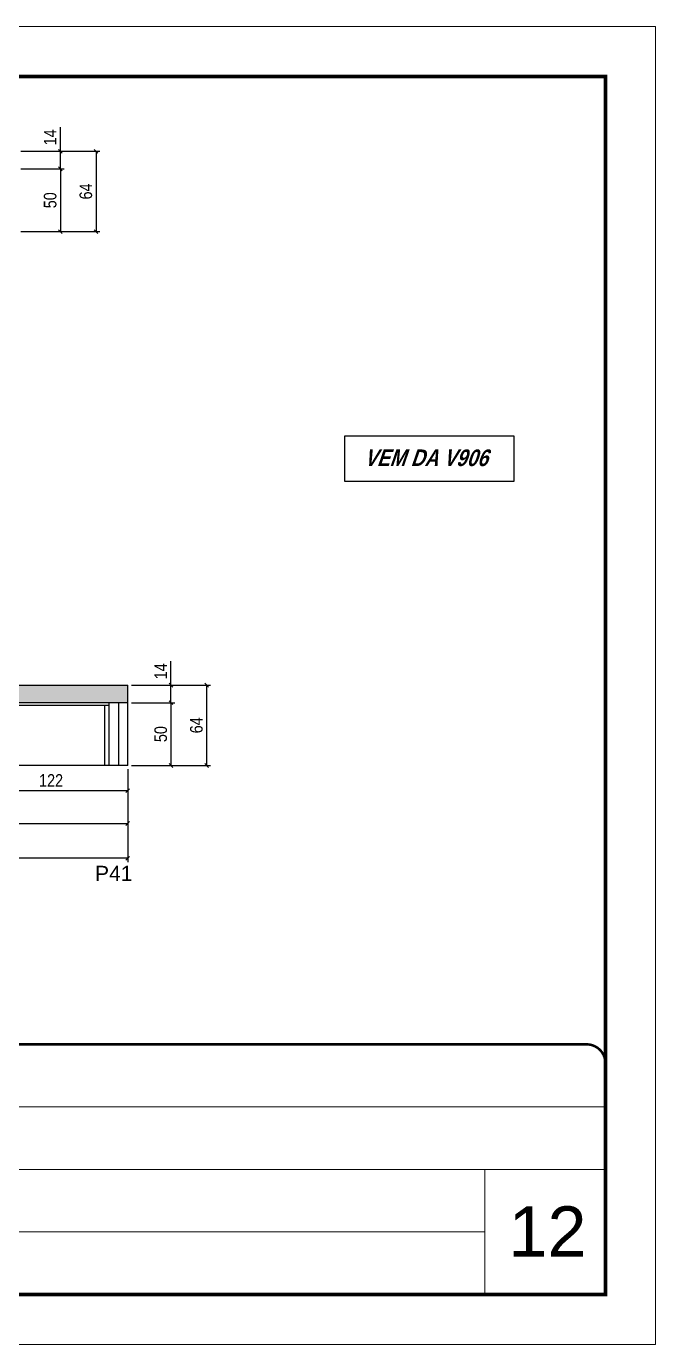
# Model space of a CAD drawing. Extents: x 3309 to 9563, y -2522 to 14608.
# Drawn here: x 9062 to 9563, y 11261 to 12311 of the extents above; entities that cross this region are included whole.
import ezdxf

# ---------------------------------------------------------------- set-up
doc = ezdxf.new("R2010")
doc.units = 0
doc.linetypes.add('CONTINUO', pattern=[0])
doc.linetypes.add('DASHED', pattern=[0.75, 0.5, -0.25])
for name, color, linetype in [('5', 5, 'Continuous'), ('COTA', 241, 'Continuous'), ('NOMENCLATURA', 7, 'Continuous'), ('Painéis', 200, 'Continuous'), ('SARR_2.2x7', 40, 'Continuous'), ('SARR_3.5x7', 81, 'Continuous')]:
    doc.layers.add(name, color=color, linetype=linetype)
for name, color, linetype, lineweight in [('CARIMBO', 255, 'Continuous', 9), ('Folhas', 255, 'Continuous', 9), ('SARRAFO DE PRESSAO', 251, 'DASHED', 9)]:
    doc.layers.add(name, color=color, linetype=linetype, lineweight=lineweight)
doc.styles.add('ARIAL', font='arial.ttf')
doc.styles.add('COTA TECNICA', font='techl___.ttf', dxfattribs={"height": 10})
doc.styles.get("Standard").update_dxf_attribs({"font": 'arial.ttf'})
doc.styles.add('TECNICA', font='techb___.ttf', dxfattribs={"height": 10})
doc.dimstyles.new('PAINEL', dxfattribs={"dimtxt": 10, "dimasz": 3, "dimexe": 3, "dimexo": 3, "dimgap": 3, "dimtad": 1, "dimdec": 1, "dimzin": 12, "dimdsep": 46, "dimtxsty": 'COTA TECNICA', "dimblk1": 'OBLIQUE', "dimblk2": 'OBLIQUE', "dimsah": 1, "dimcen": 0.9, "dimclrd": 4, "dimclre": 4, "dimclrt": 240, "dimadec": 1, "dimazin": 3, "dimtfac": 1, "dimtdec": 1, "dimtmove": 0, "dimatfit": 3, "dimfxl": 1, "dimtolj": 1, "dimtzin": 12, "dimarcsym": 0})

# ---------------------------------------------------------------- blocks, each defined once
blk = doc.blocks.new('9999999999')
at = {"color": 30, "linetype": 'CONTINUO'}
for p, q in [((98564.6, 34379.6), (99584, 34379.6)), ((98564.6, 34329.8), (99488, 34329.8)), ((99584, 34329.8), (99488, 34329.8)), ((99488, 34329.8), (99488, 34230.2)), ((98564.6, 34280), (99488, 34280))]:
    blk.add_line(p, q, dxfattribs=at)
at = {"color": 30, "linetype": 'CONTINUO', "const_width": 2}
blk.add_lwpolyline([(99584, 34230.2), (99584, 34414.4, 0.414214), (99569, 34429.4), (98229, 34429.4, 0.414214), (98214, 34414.4), (98214, 34245.2, 0.414214), (98229, 34230.2), (99584, 34230.2)], format="xyb", dxfattribs=at)
at = {"layer": 'Folhas'}
blk.add_lwpolyline([(98139, 34190.2), (99624, 34190.2), (99624, 35240.2), (98139, 35240.2)], close=True, dxfattribs=at)
at = {"layer": 'Folhas', "color": 30, "const_width": 3}
blk.add_lwpolyline([(98214, 34230.2), (99584, 34230.2), (99584, 35200.2), (98214, 35200.2)], close=True, dxfattribs=at)
blk = doc.blocks.new('_Oblique')
at = {"color": 0, "linetype": 'ByBlock', "lineweight": -2}
blk.add_line((-0.5, -0.5), (0.5, 0.5), dxfattribs=at)
blk = doc.blocks.new('*D206')
at = {"layer": 'COTA', "color": 4, "lineweight": -2, "transparency": 16777216}
for p, q in [((9057.7, 12211.2), (9120.5, 12211.2)), ((9117.5, 12211.2), (9117.5, 12147.2)), ((9057.7, 12147.2), (9120.5, 12147.2))]:
    blk.add_line(p, q, dxfattribs=at)
at = {"layer": 'Defpoints', "color": 0, "transparency": 16777216}
for p in [(9054.7, 12211.2, 0), (9054.7, 12147.2, 0), (9117.5, 12147.2)]:
    blk.add_point(p, dxfattribs=at)
at = {"layer": 'COTA', "color": 4, "lineweight": -2, "transparency": 16777216, "xscale": 3, "yscale": 3, "zscale": 3}
for p, rotation in [((9117.5, 12211.2), 90), ((9117.5, 12147.2), 270)]:
    blk.add_blockref('_Oblique', p, dxfattribs=dict(at, rotation=rotation))
at = {"layer": 'COTA', "color": 240, "transparency": 16777216, "insert": (9109.4, 12179.2), "char_height": 10, "attachment_point": 5, "rotation": 90, "style": 'COTA TECNICA'}
blk.add_mtext('\\A1;64', dxfattribs=at)
blk = doc.blocks.new('*D208')
at = {"layer": 'COTA', "color": 4, "lineweight": -2, "transparency": 16777216}
for p, q in [((9057.7, 12197.2), (9092.1, 12197.2)), ((9089.1, 12197.2), (9089.1, 12147.2)), ((9057.7, 12147.2), (9092.1, 12147.2))]:
    blk.add_line(p, q, dxfattribs=at)
at = {"layer": 'Defpoints', "color": 0, "transparency": 16777216}
for p in [(9054.7, 12197.2, 0), (9054.7, 12147.2, 0), (9089.1, 12147.2)]:
    blk.add_point(p, dxfattribs=at)
at = {"layer": 'COTA', "color": 4, "lineweight": -2, "transparency": 16777216, "xscale": 3, "yscale": 3, "zscale": 3}
for p, rotation in [((9089.1, 12197.2), 90), ((9089.1, 12147.2), 270)]:
    blk.add_blockref('_Oblique', p, dxfattribs=dict(at, rotation=rotation))
at = {"layer": 'COTA', "color": 240, "transparency": 16777216, "insert": (9081, 12172.2), "char_height": 10, "attachment_point": 5, "rotation": 90, "style": 'COTA TECNICA'}
blk.add_mtext('\\A1;50', dxfattribs=at)
blk = doc.blocks.new('*D209')
at = {"layer": 'COTA', "color": 4, "lineweight": -2, "transparency": 16777216}
for p, q in [((9089.1, 12211.2), (9089.1, 12230.4)), ((9057.7, 12211.2), (9092.1, 12211.2)), ((9089.1, 12197.2), (9089.1, 12211.2)), ((9057.7, 12197.2), (9092.1, 12197.2))]:
    blk.add_line(p, q, dxfattribs=at)
at = {"layer": 'Defpoints', "color": 0, "transparency": 16777216}
for p in [(9054.7, 12211.2, 0), (9089.1, 12211.2), (9054.7, 12197.2, 0)]:
    blk.add_point(p, dxfattribs=at)
at = {"layer": 'COTA', "color": 4, "lineweight": -2, "transparency": 16777216, "xscale": 3, "yscale": 3, "zscale": 3}
for p, rotation in [((9089.1, 12211.2), 90), ((9089.1, 12197.2), 270)]:
    blk.add_blockref('_Oblique', p, dxfattribs=dict(at, rotation=rotation))
at = {"layer": 'COTA', "color": 240, "transparency": 16777216, "insert": (9081, 12222.3), "char_height": 10, "attachment_point": 5, "rotation": 90, "style": 'COTA TECNICA'}
blk.add_mtext('\\A1;14', dxfattribs=at)
blk = doc.blocks.new('*D243')
at = {"layer": 'COTA', "color": 4, "linetype": 'ByBlock', "lineweight": -2, "transparency": 16777216}
for p, q in [((8403.2, 11719), (8403.2, 11645.1)), ((9142.7, 11719), (9142.7, 11645.1)), ((9142.7, 11648.1), (8403.2, 11648.1))]:
    blk.add_line(p, q, dxfattribs=at)
at = {"layer": 'Defpoints', "color": 0, "linetype": 'ByBlock', "transparency": 16777216}
for p in [(8403.2, 11722), (9142.7, 11722), (8403.2, 11648.1)]:
    blk.add_point(p, dxfattribs=at)
at = {"layer": 'COTA', "color": 4, "linetype": 'ByBlock', "lineweight": -2, "transparency": 16777216, "xscale": 3, "yscale": 3, "zscale": 3, "rotation": 180}
blk.add_blockref('_Oblique', (8403.2, 11648.1), dxfattribs=at)
at = {"layer": 'COTA', "color": 4, "linetype": 'ByBlock', "lineweight": -2, "transparency": 16777216, "xscale": 3, "yscale": 3, "zscale": 3}
blk.add_blockref('_Oblique', (9142.7, 11648.1), dxfattribs=at)
at = {"layer": 'COTA', "color": 240, "linetype": 'ByBlock', "transparency": 16777216, "insert": (8773, 11656.3), "char_height": 10, "attachment_point": 5, "style": 'COTA TECNICA'}
blk.add_mtext('\\A1;739.5', dxfattribs=at)
blk = doc.blocks.new('*D242')
at = {"layer": 'COTA', "color": 4, "lineweight": -2, "transparency": 16777216}
for p, q in [((9145.7, 11786), (9208.5, 11786)), ((9205.5, 11786), (9205.5, 11722)), ((9145.7, 11722), (9208.5, 11722))]:
    blk.add_line(p, q, dxfattribs=at)
at = {"layer": 'Defpoints', "color": 0, "transparency": 16777216}
for p in [(9142.7, 11786, 0), (9142.7, 11722, 0), (9205.5, 11722)]:
    blk.add_point(p, dxfattribs=at)
at = {"layer": 'COTA', "color": 4, "lineweight": -2, "transparency": 16777216, "xscale": 3, "yscale": 3, "zscale": 3}
for p, rotation in [((9205.5, 11786), 90), ((9205.5, 11722), 270)]:
    blk.add_blockref('_Oblique', p, dxfattribs=dict(at, rotation=rotation))
at = {"layer": 'COTA', "color": 240, "transparency": 16777216, "insert": (9197.4, 11754), "char_height": 10, "attachment_point": 5, "rotation": 90, "style": 'COTA TECNICA'}
blk.add_mtext('\\A1;64', dxfattribs=at)
blk = doc.blocks.new('*D244')
at = {"layer": 'COTA', "color": 4, "lineweight": -2, "transparency": 16777216}
for p, q in [((8891.2, 11719), (8891.2, 11672.8)), ((9142.7, 11719), (9142.7, 11672.8)), ((8891.2, 11675.8), (9142.7, 11675.8))]:
    blk.add_line(p, q, dxfattribs=at)
at = {"layer": 'Defpoints', "color": 0, "transparency": 16777216}
for p in [(8891.2, 11722, 0), (9142.7, 11722, 0), (9142.7, 11675.8)]:
    blk.add_point(p, dxfattribs=at)
at = {"layer": 'COTA', "color": 4, "lineweight": -2, "transparency": 16777216, "xscale": 3, "yscale": 3, "zscale": 3, "rotation": 180}
blk.add_blockref('_Oblique', (8891.2, 11675.8), dxfattribs=at)
at = {"layer": 'COTA', "color": 4, "lineweight": -2, "transparency": 16777216, "xscale": 3, "yscale": 3, "zscale": 3}
blk.add_blockref('_Oblique', (9142.7, 11675.8), dxfattribs=at)
at = {"layer": 'COTA', "color": 240, "transparency": 16777216, "insert": (9017, 11683.9), "char_height": 10, "attachment_point": 5, "style": 'COTA TECNICA'}
blk.add_mtext('\\A1;251.5', dxfattribs=at)
blk = doc.blocks.new('*D245')
at = {"layer": 'COTA', "color": 4, "lineweight": -2, "transparency": 16777216}
for p, q in [((9145.7, 11772), (9180.1, 11772)), ((9177.1, 11772), (9177.1, 11722)), ((9145.7, 11722), (9180.1, 11722))]:
    blk.add_line(p, q, dxfattribs=at)
at = {"layer": 'Defpoints', "color": 0, "transparency": 16777216}
for p in [(9142.7, 11772, 0), (9142.7, 11722, 0), (9177.1, 11722)]:
    blk.add_point(p, dxfattribs=at)
at = {"layer": 'COTA', "color": 4, "lineweight": -2, "transparency": 16777216, "xscale": 3, "yscale": 3, "zscale": 3}
for p, rotation in [((9177.1, 11772), 90), ((9177.1, 11722), 270)]:
    blk.add_blockref('_Oblique', p, dxfattribs=dict(at, rotation=rotation))
at = {"layer": 'COTA', "color": 240, "transparency": 16777216, "insert": (9169, 11747), "char_height": 10, "attachment_point": 5, "rotation": 90, "style": 'COTA TECNICA'}
blk.add_mtext('\\A1;50', dxfattribs=at)
blk = doc.blocks.new('*D246')
at = {"layer": 'COTA', "color": 4, "lineweight": -2, "transparency": 16777216}
for p, q in [((9177.1, 11786), (9177.1, 11805.1)), ((9145.7, 11786), (9180.1, 11786)), ((9177.1, 11772), (9177.1, 11786)), ((9145.7, 11772), (9180.1, 11772))]:
    blk.add_line(p, q, dxfattribs=at)
at = {"layer": 'Defpoints', "color": 0, "transparency": 16777216}
for p in [(9142.7, 11786, 0), (9177.1, 11786), (9142.7, 11772, 0)]:
    blk.add_point(p, dxfattribs=at)
at = {"layer": 'COTA', "color": 4, "lineweight": -2, "transparency": 16777216, "xscale": 3, "yscale": 3, "zscale": 3}
for p, rotation in [((9177.1, 11786), 90), ((9177.1, 11772), 270)]:
    blk.add_blockref('_Oblique', p, dxfattribs=dict(at, rotation=rotation))
at = {"layer": 'COTA', "color": 240, "transparency": 16777216, "insert": (9169, 11797), "char_height": 10, "attachment_point": 5, "rotation": 90, "style": 'COTA TECNICA'}
blk.add_mtext('\\A1;14', dxfattribs=at)
blk = doc.blocks.new('*D248')
at = {"layer": 'COTA', "color": 4, "lineweight": -2, "transparency": 16777216}
for p, q in [((9020.7, 11719), (9020.7, 11699)), ((9142.7, 11719), (9142.7, 11699)), ((9020.7, 11702), (9142.7, 11702))]:
    blk.add_line(p, q, dxfattribs=at)
at = {"layer": 'Defpoints', "color": 0, "transparency": 16777216}
for p in [(9020.7, 11722, 0), (9142.7, 11722, 0), (9142.7, 11702)]:
    blk.add_point(p, dxfattribs=at)
at = {"layer": 'COTA', "color": 4, "lineweight": -2, "transparency": 16777216, "xscale": 3, "yscale": 3, "zscale": 3, "rotation": 180}
blk.add_blockref('_Oblique', (9020.7, 11702), dxfattribs=at)
at = {"layer": 'COTA', "color": 4, "lineweight": -2, "transparency": 16777216, "xscale": 3, "yscale": 3, "zscale": 3}
blk.add_blockref('_Oblique', (9142.7, 11702), dxfattribs=at)
at = {"layer": 'COTA', "color": 240, "transparency": 16777216, "insert": (9081.7, 11710.1), "char_height": 10, "attachment_point": 5, "style": 'COTA TECNICA'}
blk.add_mtext('\\A1;122', dxfattribs=at)

msp = doc.modelspace()

# ---------------------------------------------------------------- hatches: boundary and pattern name
at = {"layer": 'COTA'}
h = msp.add_hatch(dxfattribs=at)
h.set_pattern_fill('AR-CONC', color=256, scale=0.03)
h.set_pattern_definition([(50, (1476.492, -1487.0236), (5.4655401, -0.4781726), [0.5715, -6.2865]), (355, (1476.492, -1487.0236), (-1.0573026, 5.7317054), [0.4572, -5.0292175]), (100.451445, (1476.9476, -1487.0635), (4.4082374, 5.2535326), [0.4857003, -5.3427073]), (46.1842, (1476.492, -1485.4996), (8.1323712, -1.2612698), [0.85725, -9.42975]), (96.63556, (1477.17, -1485.605), (7.122124, 7.4227837), [0.7285507, -8.0140682]), (351.18415, (1476.492, -1485.5), (7.122124, 7.4227837), [0.685799, -7.543792]), (21, (1477.254, -1485.8806), (4.5484317, -3.067956), [0.5715, -6.2865]), (326, (1477.254, -1485.8806), (1.8540609, 5.525639), [0.4572, -5.0292]), (71.451445, (1477.633, -1486.1363), (6.4024926, 2.457683), [0.4857003, -5.3426981]), (37.5, (1476.4922, -1487.0236), (0.0926581, 2.53665117), [0, -4.96824, 0, -5.1054, 0, -5.04825]), (7.5, (1476.4922, -1487.0236), (2.00458988, 3.00541724), [0, -2.91084, 0, -4.85394, 0, -1.92405]), (327.5, (1474.793, -1487.0236), (4.06771786, -0.17186232), [0, -1.905, 0, -5.9436, 0, -7.8867]), (317.5, (1474.031, -1487.0236), (4.44387544, 0.7627947), [0, -2.4765, 0, -3.94716, 0, -5.6007])])
h.paths.add_polyline_path([(8403.23, 11785.98), (8403.23, 11771.98), (9142.73, 11771.98), (9142.73, 11785.98)])

# ---------------------------------------------------------------- linework, layer by layer
for p in [(8403.23, 11785.98, 0), (9142.73, 11771.98, 0)]:
    msp.add_line(p, (9142.73, 11785.98, 0), dxfattribs=at)
at = {"layer": 'NOMENCLATURA', "elevation": 0}
msp.add_lwpolyline([(9315.56, 11984.66), (9450.1, 11984.66), (9450.1, 11948.2), (9315.56, 11948.2)], close=True, dxfattribs=at)
at = {"layer": 'Painéis', "linetype": 'ByBlock'}
for p, q in [((9142.73, 11771.98, 0), (8403.23, 11771.98, 0)), ((9142.73, 11721.98, 0), (9142.73, 11771.98, 0)), ((9142.73, 11721.98, 0), (8403.23, 11721.98, 0))]:
    msp.add_line(p, q, dxfattribs=at)
at = {"layer": 'SARR_2.2x7', "linetype": 'Continuous'}
for p, q in [((9135.73, 11721.98, 0), (9135.73, 11771.98, 0)), ((9127.73, 11769.78, 0), (8891.23, 11769.78, 0))]:
    msp.add_line(p, q, dxfattribs=at)
at = {"layer": 'SARR_3.5x7'}
for p, q in [((9127.73, 11771.98, 0), (9127.73, 11721.98, 0)), ((9124.23, 11769.78, 0), (9124.23, 11721.98, 0))]:
    msp.add_line(p, q, dxfattribs=at)

# ---------------------------------------------------------------- block references
at = {"layer": 'SARRAFO DE PRESSAO', "color": 6, "linetype": 'ByBlock'}
msp.add_blockref('9999999999', (-90061.11, -22929.5), dxfattribs=at)

# ---------------------------------------------------------------- texts
at = {"layer": '5', "linetype": 'Continuous'}
msp.add_text('P41', height=12, rotation=0.00004, dxfattribs=at).set_placement((9116.67, 11630.08, 0))
at = {"layer": 'CARIMBO', "style": 'ARIAL'}
msp.add_text('12', height=40, dxfattribs=at).set_placement((9445.73, 11330.85))
at = {"layer": 'NOMENCLATURA', "insert": (9380, 11973.7), "char_height": 13.2, "width": 300.2766, "attachment_point": 2, "style": 'TECNICA'}
msp.add_mtext('{\\Q19;VEM DA V906}', dxfattribs=at)

# ---------------------------------------------------------------- dimensions: what is measured, and where the dimension line sits
at = {"layer": 'COTA'}
for base, p1, p2, picture, middle in [((9089.09, 12211.24), (9054.73, 12197.24, 0), (9054.73, 12211.24, 0), '*D209', (9081.02, 12222.3)), ((9117.45, 12147.24), (9054.73, 12211.24, 0), (9054.73, 12147.24, 0), '*D206', (9109.35, 12179.24)), ((9089.09, 12147.24), (9054.73, 12197.24, 0), (9054.73, 12147.24, 0), '*D208', (9080.98, 12172.24)), ((9177.09, 11785.98), (9142.73, 11771.98, 0), (9142.73, 11785.98, 0), '*D246', (9169.02, 11797.04)), ((9205.45, 11721.98), (9142.73, 11785.98, 0), (9142.73, 11721.98, 0), '*D242', (9197.35, 11753.98)), ((9177.09, 11721.98), (9142.73, 11771.98, 0), (9142.73, 11721.98, 0), '*D245', (9168.98, 11746.98))]:
    dim = msp.add_linear_dim(base=base, p1=p1, p2=p2, angle=90, dimstyle='PAINEL', dxfattribs=at)
    dim.commit()
    dim.dimension.update_dxf_attribs({"geometry": picture, "text_midpoint": middle})
at = {"layer": 'COTA', "linetype": 'ByBlock'}
dim = msp.add_linear_dim(base=(8403.23, 11648.09, 0), p1=(9142.73, 11721.98, 0), p2=(8403.23, 11721.98, 0), angle=180, dimstyle='PAINEL', dxfattribs=at)
dim.commit()
dim.dimension.update_dxf_attribs({"geometry": '*D243', "text_midpoint": (8772.98, 11656.34, 0)})
at = {"layer": 'COTA'}
dim = msp.add_linear_dim(base=(9142.73, 11675.8), p1=(8891.23, 11721.98, 0), p2=(9142.73, 11721.98, 0), dimstyle='PAINEL', dxfattribs=at)
dim.commit()
dim.dimension.update_dxf_attribs({"geometry": '*D244', "text_midpoint": (9016.98, 11683.91)})
dim = msp.add_linear_dim(base=(9142.73, 11702), p1=(9020.73, 11721.98, 0), p2=(9142.73, 11721.98, 0), dimstyle='PAINEL', override={"dimtmove": 1}, dxfattribs=at)
dim.commit()
dim.dimension.update_dxf_attribs({"geometry": '*D248', "text_midpoint": (9081.73, 11710.06)})

doc.saveas('drawing.dxf')
